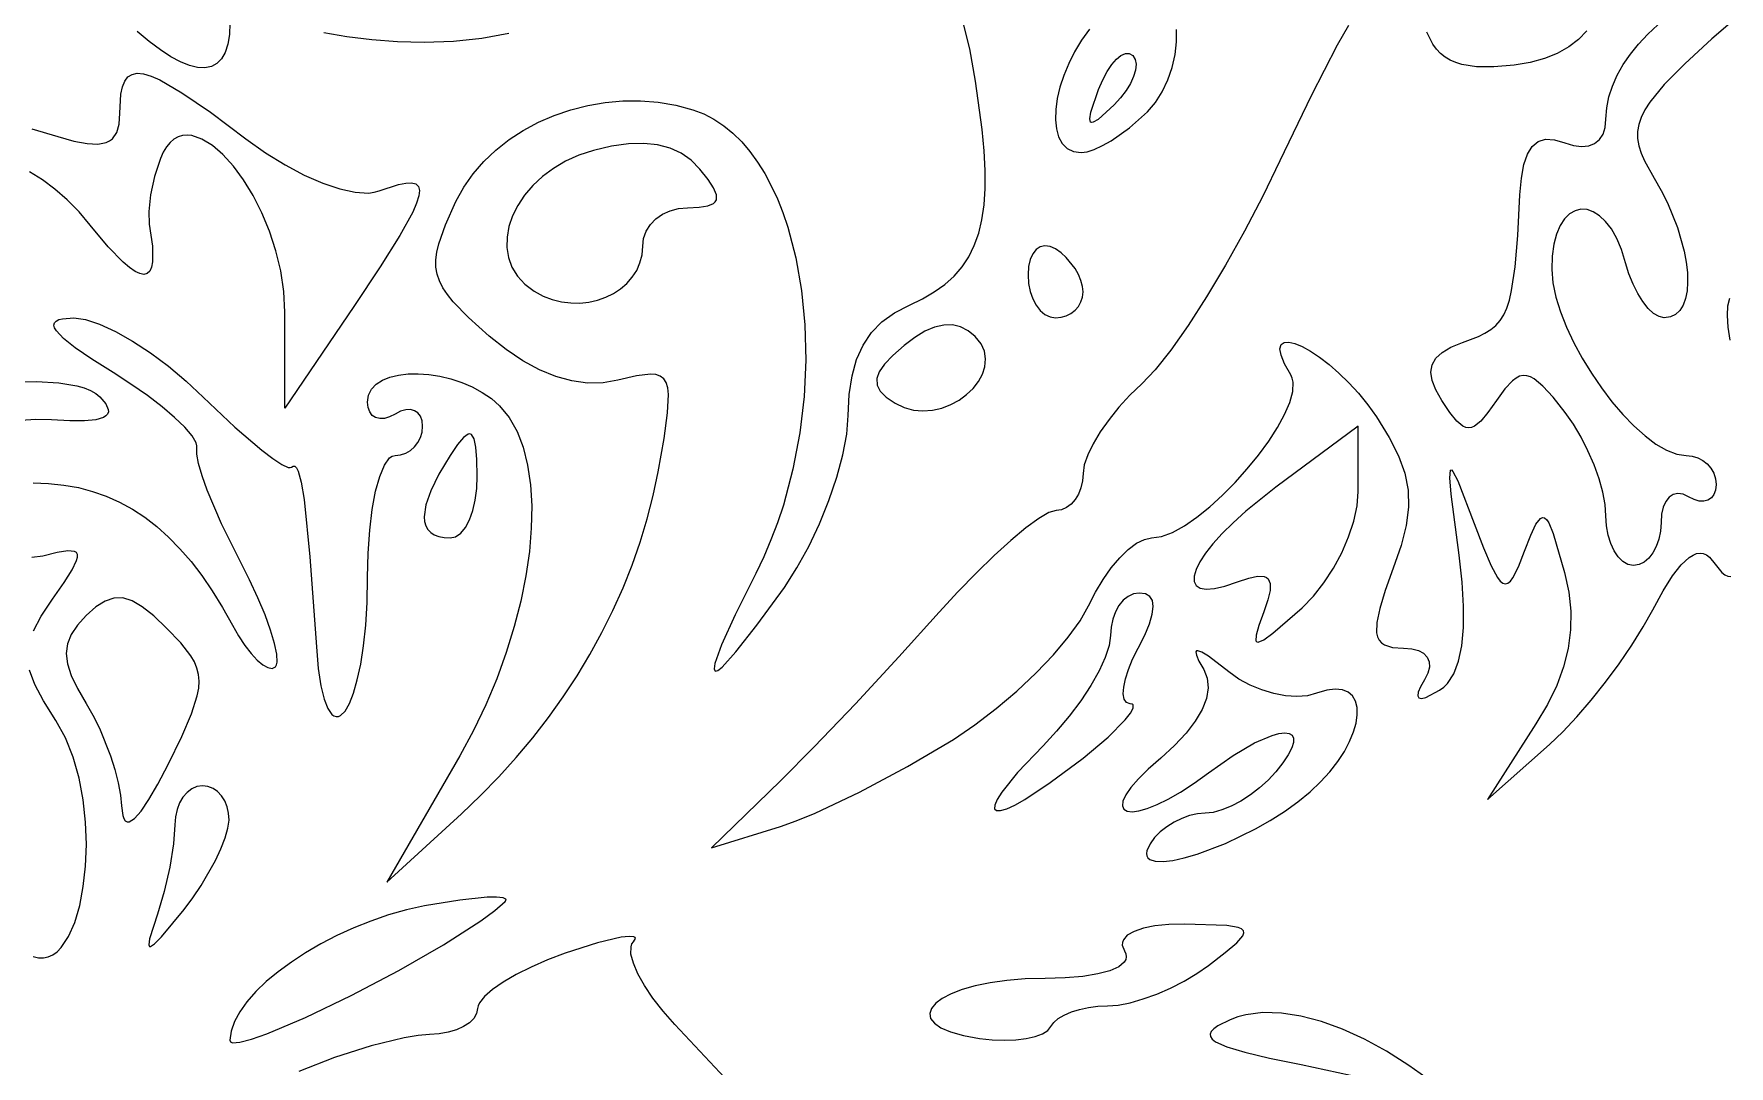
# Model space of a CAD drawing. Header units: millimetres. Extents: x -3.08 to 4.09, y 0 to 4.57.
# Drawn here: x -0.479 to 0.205, y 2.976 to 3.392 of the extents above; entities that cross this region are included whole.
import ezdxf

# ---------------------------------------------------------------- set-up
doc = ezdxf.new("R2010")
doc.units = ezdxf.units.MM

msp = doc.modelspace()

# ---------------------------------------------------------------- linework, layer by layer
at = {"flags": 128}
for points in [[(0.212269, 3.402376), (0.198212, 3.39034), (0.187277, 3.38026), (0.17899, 3.371911), (0.173174, 3.364864), (0.171137, 3.361695), (0.169651, 3.358691), (0.168693, 3.355797), (0.168243, 3.352961), (0.168276, 3.350129), (0.168772, 3.347246), (0.169708, 3.34426), (0.171062, 3.341117), (0.174934, 3.334146), (0.177791, 3.329166), (0.180317, 3.324151), (0.184365, 3.314212), (0.187048, 3.304722), (0.187869, 3.300268), (0.188338, 3.296074), (0.188452, 3.29219), (0.188208, 3.288663), (0.1876, 3.285544), (0.186627, 3.282882), (0.185284, 3.280726), (0.183569, 3.279124), (0.181476, 3.278128), (0.179003, 3.277784), (0.176912, 3.278238), (0.174732, 3.279538), (0.172527, 3.281593), (0.170363, 3.284312), (0.168301, 3.287604), (0.166408, 3.291378), (0.164745, 3.295543), (0.163378, 3.300007), (0.161734, 3.305303), (0.159808, 3.309846), (0.157654, 3.313641), (0.155325, 3.316694), (0.152878, 3.319008), (0.150365, 3.32059), (0.147842, 3.321444), (0.145363, 3.321576), (0.142981, 3.32099), (0.140752, 3.319692), (0.138731, 3.317687), (0.13697, 3.314979), (0.135525, 3.311575), (0.13445, 3.307478), (0.1338, 3.302694), (0.133628, 3.297229), (0.134091, 3.291884), (0.13528, 3.286163), (0.137122, 3.280163), (0.139547, 3.273985), (0.142482, 3.267728), (0.145855, 3.261493), (0.149594, 3.255378), (0.153626, 3.249484), (0.157881, 3.24391), (0.162285, 3.238756), (0.166767, 3.234121), (0.171255, 3.230106), (0.175677, 3.226809), (0.17996, 3.224331), (0.184032, 3.222771), (0.187823, 3.222229), (0.190253, 3.221988), (0.192522, 3.221299), (0.194578, 3.220209), (0.196373, 3.218767), (0.197856, 3.217022), (0.198977, 3.215022), (0.199686, 3.212815), (0.199934, 3.210451), (0.199707, 3.208228), (0.199057, 3.206425), (0.198029, 3.205064), (0.19667, 3.204163), (0.195024, 3.203742), (0.193137, 3.203822), (0.191055, 3.204422), (0.188823, 3.205562), (0.186591, 3.206588), (0.184508, 3.206862), (0.182621, 3.206425), (0.180975, 3.205323), (0.179616, 3.203596), (0.178588, 3.201289), (0.177938, 3.198444), (0.177712, 3.195104), (0.177485, 3.191624), (0.176835, 3.188378), (0.175807, 3.185437), (0.174448, 3.182871), (0.172802, 3.180752), (0.170915, 3.179151), (0.168832, 3.178138), (0.1666, 3.177784), (0.164368, 3.178195), (0.162286, 3.17937), (0.160399, 3.181228), (0.158753, 3.183687), (0.157394, 3.186664), (0.156366, 3.190077), (0.155716, 3.193844), (0.155489, 3.197882), (0.155154, 3.20236), (0.154191, 3.207388), (0.15267, 3.212796), (0.150656, 3.218413), (0.148218, 3.224067), (0.145423, 3.229589), (0.142338, 3.234806), (0.139031, 3.239548), (0.134144, 3.245714), (0.130052, 3.250225), (0.126559, 3.253114), (0.124976, 3.253961), (0.12347, 3.254416), (0.122016, 3.254483), (0.12059, 3.254167), (0.119168, 3.253471), (0.117724, 3.2524), (0.114677, 3.24915), (0.111253, 3.244451), (0.107806, 3.239588), (0.104901, 3.236115), (0.102367, 3.23403), (0.101185, 3.233509), (0.100031, 3.233335), (0.098884, 3.233508), (0.097721, 3.234028), (0.095265, 3.236109), (0.09249, 3.239579), (0.089225, 3.244437), (0.086773, 3.248734), (0.085281, 3.252532), (0.08477, 3.255886), (0.085257, 3.258845), (0.08676, 3.261463), (0.0893, 3.263791), (0.092893, 3.265881), (0.097559, 3.267784), (0.103984, 3.270272), (0.10664, 3.271587), (0.10896, 3.273043), (0.110974, 3.274711), (0.112708, 3.276664), (0.114191, 3.278971), (0.115449, 3.281705), (0.116511, 3.284935), (0.117405, 3.288734), (0.118795, 3.29832), (0.119842, 3.311031), (0.120767, 3.327437), (0.121339, 3.334134), (0.122334, 3.339602), (0.123782, 3.343873), (0.125712, 3.346982), (0.128151, 3.348963), (0.13113, 3.349847), (0.134678, 3.34967), (0.138823, 3.348465), (0.142418, 3.347376), (0.145657, 3.346981), (0.148503, 3.347258), (0.150916, 3.348187), (0.15286, 3.349746), (0.154295, 3.351914), (0.155184, 3.35467), (0.155489, 3.357993), (0.155791, 3.362482), (0.156676, 3.36694), (0.158109, 3.371353), (0.160058, 3.375705), (0.162489, 3.379984), (0.16537, 3.384175), (0.168667, 3.388264), (0.172348, 3.392236), (0.176378, 3.396077)], [(-0.479566, 3.211118), (-0.473251, 3.210907), (-0.467142, 3.210272), (-0.461233, 3.209207), (-0.455516, 3.207706), (-0.449983, 3.205764), (-0.444627, 3.203375), (-0.439439, 3.200535), (-0.434413, 3.197238), (-0.429541, 3.193477), (-0.424815, 3.189249), (-0.420227, 3.184547), (-0.415769, 3.179366), (-0.411435, 3.1737), (-0.407216, 3.167545), (-0.403105, 3.160894), (-0.399094, 3.153743), (-0.396587, 3.149371), (-0.394031, 3.145509), (-0.391498, 3.142226), (-0.389059, 3.139592), (-0.386787, 3.137674), (-0.384754, 3.136542), (-0.383031, 3.136264), (-0.381691, 3.136909), (-0.381236, 3.13766), (-0.380994, 3.138768), (-0.381124, 3.141966), (-0.382021, 3.146329), (-0.383629, 3.151684), (-0.385887, 3.157855), (-0.388738, 3.164667), (-0.392123, 3.171947), (-0.395983, 3.179521), (-0.403476, 3.194612), (-0.409262, 3.208243), (-0.411337, 3.214042), (-0.41277, 3.218915), (-0.413491, 3.222674), (-0.413427, 3.225132), (-0.413376, 3.22611), (-0.413694, 3.227285), (-0.41537, 3.230163), (-0.418316, 3.23364), (-0.422394, 3.237592), (-0.427465, 3.241893), (-0.43339, 3.246419), (-0.44003, 3.251045), (-0.447247, 3.255646), (-0.455859, 3.261072), (-0.462532, 3.265674), (-0.467289, 3.269484), (-0.470151, 3.272533), (-0.470879, 3.273781), (-0.471142, 3.274851), (-0.470943, 3.275747), (-0.470284, 3.276472), (-0.469168, 3.27703), (-0.467598, 3.277425), (-0.463108, 3.277743), (-0.458377, 3.277095), (-0.452701, 3.27523), (-0.446296, 3.272278), (-0.439375, 3.268369), (-0.432154, 3.263636), (-0.424846, 3.25821), (-0.417667, 3.25222), (-0.41083, 3.245798), (-0.398119, 3.233674), (-0.38716, 3.224297), (-0.382703, 3.220928), (-0.379123, 3.218593), (-0.376566, 3.21741), (-0.375716, 3.217286), (-0.375177, 3.217493), (-0.374486, 3.217933), (-0.373819, 3.217832), (-0.373174, 3.217162), (-0.372548, 3.215898), (-0.371336, 3.211484), (-0.370153, 3.204382), (-0.367763, 3.181282), (-0.36515, 3.144937), (-0.364378, 3.136242), (-0.363322, 3.12923), (-0.362028, 3.123839), (-0.360542, 3.120007), (-0.35891, 3.11767), (-0.358054, 3.117043), (-0.357179, 3.116767), (-0.35629, 3.116834), (-0.355394, 3.117236), (-0.353601, 3.119014), (-0.351847, 3.122038), (-0.350177, 3.126247), (-0.348637, 3.131578), (-0.347275, 3.137968), (-0.346134, 3.145357), (-0.345263, 3.15368), (-0.344706, 3.162875), (-0.344511, 3.172882), (-0.344284, 3.182794), (-0.343634, 3.192041), (-0.342606, 3.200422), (-0.341247, 3.207732), (-0.339601, 3.213771), (-0.337714, 3.218335), (-0.335632, 3.221222), (-0.334531, 3.221973), (-0.3334, 3.222229), (-0.331168, 3.222469), (-0.329085, 3.223157), (-0.327198, 3.224244), (-0.325552, 3.225684), (-0.324193, 3.227426), (-0.323165, 3.229424), (-0.322515, 3.231629), (-0.322288, 3.233993), (-0.322515, 3.236217), (-0.323165, 3.238021), (-0.324193, 3.239384), (-0.325552, 3.240288), (-0.327198, 3.240711), (-0.329085, 3.240633), (-0.331168, 3.240035), (-0.3334, 3.238896), (-0.335632, 3.237756), (-0.337714, 3.237156), (-0.339601, 3.237076), (-0.341247, 3.237496), (-0.342606, 3.238397), (-0.343634, 3.239759), (-0.344284, 3.241561), (-0.344511, 3.243784), (-0.344093, 3.246585), (-0.342895, 3.248987), (-0.341002, 3.250994), (-0.338496, 3.252608), (-0.335461, 3.253831), (-0.331983, 3.254667), (-0.328143, 3.255117), (-0.324026, 3.255184), (-0.319716, 3.25487), (-0.315297, 3.254179), (-0.310852, 3.253111), (-0.306466, 3.251671), (-0.302221, 3.24986), (-0.298202, 3.247681), (-0.294493, 3.245137), (-0.291177, 3.242229), (-0.287327, 3.237542), (-0.284166, 3.231937), (-0.281685, 3.22549), (-0.279876, 3.218282), (-0.278729, 3.21039), (-0.278235, 3.201893), (-0.278386, 3.192871), (-0.279172, 3.183401), (-0.280585, 3.173562), (-0.282615, 3.163434), (-0.285254, 3.153094), (-0.288492, 3.142621), (-0.292321, 3.132095), (-0.296731, 3.121593), (-0.301714, 3.111195), (-0.307261, 3.100979), (-0.336663, 3.050007), (-0.306566, 3.07759), (-0.298867, 3.084915), (-0.291502, 3.092467), (-0.284479, 3.100234), (-0.277803, 3.108205), (-0.271482, 3.116368), (-0.265522, 3.124712), (-0.259929, 3.133226), (-0.25471, 3.141897), (-0.249872, 3.150715), (-0.245422, 3.159669), (-0.241365, 3.168746), (-0.237709, 3.177936), (-0.234459, 3.187226), (-0.231624, 3.196607), (-0.229208, 3.206065), (-0.227219, 3.21559), (-0.224816, 3.229121), (-0.223369, 3.239399), (-0.22303, 3.246779), (-0.223326, 3.249493), (-0.223957, 3.251616), (-0.224943, 3.253192), (-0.226303, 3.254265), (-0.228058, 3.254879), (-0.230225, 3.25508), (-0.235877, 3.254418), (-0.243413, 3.252632), (-0.249445, 3.251561), (-0.255659, 3.251446), (-0.26203, 3.252279), (-0.268533, 3.254052), (-0.275144, 3.256755), (-0.281837, 3.260382), (-0.288588, 3.264922), (-0.295372, 3.270368), (-0.30372, 3.277859), (-0.309933, 3.284224), (-0.312275, 3.287129), (-0.314127, 3.289927), (-0.315502, 3.292674), (-0.316415, 3.295429), (-0.316881, 3.298249), (-0.316912, 3.301193), (-0.316525, 3.304318), (-0.315733, 3.307682), (-0.312992, 3.315359), (-0.308802, 3.324687), (-0.305658, 3.330464), (-0.301891, 3.335874), (-0.297554, 3.340898), (-0.292698, 3.345514), (-0.287377, 3.349703), (-0.281642, 3.353444), (-0.275547, 3.356716), (-0.269144, 3.3595), (-0.262486, 3.361774), (-0.255623, 3.363519), (-0.248611, 3.364715), (-0.2415, 3.36534), (-0.234343, 3.365374), (-0.227192, 3.364797), (-0.220101, 3.363589), (-0.213122, 3.361729), (-0.208783, 3.360069), (-0.204644, 3.357922), (-0.200707, 3.355309), (-0.196975, 3.352252), (-0.193451, 3.348772), (-0.190139, 3.344892), (-0.18704, 3.340633), (-0.184159, 3.336018), (-0.181498, 3.331066), (-0.179059, 3.325801), (-0.176847, 3.320244), (-0.174863, 3.314417), (-0.171594, 3.302039), (-0.169275, 3.28884), (-0.16793, 3.274995), (-0.167582, 3.260677), (-0.168255, 3.246061), (-0.169973, 3.231319), (-0.172759, 3.216626), (-0.176637, 3.202155), (-0.178992, 3.195057), (-0.181629, 3.18808), (-0.184551, 3.181246), (-0.187761, 3.174576), (-0.196049, 3.157866), (-0.201551, 3.145726), (-0.204271, 3.138159), (-0.204588, 3.13609), (-0.20421, 3.135165), (-0.203139, 3.135383), (-0.201373, 3.136745), (-0.195763, 3.142902), (-0.187381, 3.153637), (-0.176233, 3.168951), (-0.171131, 3.176794), (-0.166356, 3.185446), (-0.162012, 3.194622), (-0.158205, 3.204038), (-0.155042, 3.213408), (-0.152627, 3.222447), (-0.151068, 3.230871), (-0.150469, 3.238396), (-0.150032, 3.246861), (-0.148907, 3.254372), (-0.147059, 3.260991), (-0.144453, 3.266781), (-0.141055, 3.271804), (-0.13683, 3.276122), (-0.131744, 3.279799), (-0.125761, 3.282896), (-0.120452, 3.285446), (-0.115683, 3.288222), (-0.111443, 3.291266), (-0.10772, 3.294615), (-0.104502, 3.298311), (-0.101778, 3.302395), (-0.099534, 3.306905), (-0.097761, 3.311882), (-0.096445, 3.317366), (-0.095574, 3.323397), (-0.095138, 3.330016), (-0.095124, 3.337263), (-0.09552, 3.345177), (-0.096315, 3.353799), (-0.099052, 3.373326), (-0.1014, 3.386328), (-0.103868, 3.396486)], [(-0.400066, 3.396673), (-0.400285, 3.392088), (-0.400932, 3.388179), (-0.401995, 3.384946), (-0.403461, 3.382386), (-0.405317, 3.380497), (-0.407551, 3.379277), (-0.410149, 3.378726), (-0.413099, 3.37884), (-0.416388, 3.379618), (-0.420004, 3.381059), (-0.423932, 3.38316), (-0.428162, 3.385919), (-0.432679, 3.389336), (-0.437472, 3.393407)], [(0.051539, 3.395845), (0.046947, 3.387806), (0.0364, 3.367437), (0.023837, 3.341146), (0.01691, 3.32687), (0.009514, 3.312717), (0.001876, 3.299055), (-0.005775, 3.286255), (-0.013209, 3.274686), (-0.020199, 3.264718), (-0.026514, 3.25672), (-0.031927, 3.251062), (-0.03669, 3.246502), (-0.041132, 3.241658), (-0.045156, 3.23668), (-0.048665, 3.231715), (-0.051563, 3.226912), (-0.053754, 3.222418), (-0.055139, 3.218381), (-0.055622, 3.214951), (-0.055843, 3.211948), (-0.056479, 3.209147), (-0.057483, 3.206609), (-0.058811, 3.204396), (-0.060418, 3.202567), (-0.06226, 3.201185), (-0.064292, 3.200312), (-0.066469, 3.200007), (-0.069388, 3.199168), (-0.073547, 3.196765), (-0.078752, 3.192966), (-0.084809, 3.187939), (-0.091526, 3.181853), (-0.098707, 3.174876), (-0.10616, 3.167176), (-0.113691, 3.158923), (-0.13001, 3.140848), (-0.147544, 3.121986), (-0.164189, 3.104572), (-0.177844, 3.09084), (-0.205622, 3.063826), (-0.177844, 3.072423), (-0.171405, 3.074695), (-0.163739, 3.077861), (-0.145867, 3.086304), (-0.126518, 3.096597), (-0.107983, 3.10759)], [(-0.287453, 3.392614), (-0.298356, 3.390569), (-0.309782, 3.389319), (-0.321691, 3.388896), (-0.332352, 3.389168), (-0.342823, 3.389948), (-0.352837, 3.391181), (-0.362129, 3.392812)], [(-0.053039, 3.394246), (-0.056232, 3.389829), (-0.059036, 3.385197), (-0.061436, 3.380438), (-0.063414, 3.375637), (-0.064954, 3.370883), (-0.06604, 3.36626), (-0.066656, 3.361857), (-0.066784, 3.357759), (-0.06641, 3.354054), (-0.065515, 3.350828), (-0.064085, 3.348168), (-0.062102, 3.346161), (-0.05955, 3.344893), (-0.056413, 3.344451), (-0.054007, 3.344787), (-0.051112, 3.345749), (-0.047838, 3.347272), (-0.044295, 3.349286), (-0.036843, 3.354523), (-0.029636, 3.360923)], [(-0.029636, 3.360923), (-0.026438, 3.364668), (-0.023677, 3.369008), (-0.021396, 3.373786), (-0.019641, 3.378847), (-0.018455, 3.384036), (-0.017884, 3.389197), (-0.017971, 3.394174)], [(0.147763, 3.393601), (0.144418, 3.390169), (0.140436, 3.387132), (0.135832, 3.384531), (0.130622, 3.382406), (0.124822, 3.380797), (0.118448, 3.379743), (0.11016, 3.379064), (0.103168, 3.379134), (0.097342, 3.380022), (0.094827, 3.380793), (0.092554, 3.381793), (0.090507, 3.383031), (0.088672, 3.384516), (0.08703, 3.386255), (0.085567, 3.388256), (0.083109, 3.393083)], [(-0.049358, 3.369923), (-0.047705, 3.373799), (-0.045918, 3.377169), (-0.044053, 3.379977), (-0.042169, 3.382168), (-0.04032, 3.383685), (-0.038563, 3.384472), (-0.036955, 3.384473), (-0.035552, 3.383632), (-0.034586, 3.3821), (-0.034227, 3.380131), (-0.034447, 3.377806), (-0.035214, 3.375208), (-0.036497, 3.372417), (-0.038265, 3.369514), (-0.040488, 3.366582), (-0.043136, 3.363701), (-0.049584, 3.357853), (-0.051516, 3.35671), (-0.05217, 3.356596), (-0.052622, 3.356791), (-0.052931, 3.358125), (-0.052472, 3.36074), (-0.049358, 3.369923)], [(-0.480094, 3.354041), (-0.469511, 3.351007), (-0.463065, 3.349139), (-0.457712, 3.348087), (-0.453379, 3.347875), (-0.449995, 3.348531), (-0.448636, 3.349193), (-0.447488, 3.350082), (-0.445786, 3.352554), (-0.444818, 3.355973), (-0.444511, 3.360368), (-0.444061, 3.368069), (-0.443444, 3.371005), (-0.442516, 3.373322), (-0.441239, 3.375011), (-0.439576, 3.376065), (-0.437491, 3.376477), (-0.434946, 3.376239), (-0.431905, 3.375344), (-0.428329, 3.373785), (-0.419427, 3.368641), (-0.407943, 3.360749), (-0.39358, 3.350048), (-0.385712, 3.344433), (-0.37781, 3.33953), (-0.370054, 3.33541), (-0.362624, 3.332142), (-0.355699, 3.329798), (-0.349461, 3.328447), (-0.344088, 3.32816), (-0.341782, 3.328437), (-0.339761, 3.329007), (-0.332021, 3.331587), (-0.329072, 3.332186), (-0.326746, 3.332281), (-0.325051, 3.331839), (-0.323993, 3.330827), (-0.32358, 3.329215), (-0.32382, 3.326968), (-0.324718, 3.324056), (-0.326283, 3.320444), (-0.33144, 3.310995), (-0.339349, 3.298362), (-0.350066, 3.282284), (-0.377844, 3.24134), (-0.377844, 3.280062), (-0.378282, 3.288398), (-0.379532, 3.296694), (-0.381498, 3.304832), (-0.384081, 3.312693), (-0.387187, 3.320158), (-0.390719, 3.327107), (-0.394578, 3.333422), (-0.39867, 3.338984), (-0.402898, 3.343673), (-0.407164, 3.347371), (-0.411372, 3.349957), (-0.415426, 3.351314), (-0.417365, 3.351494), (-0.419229, 3.351322), (-0.421006, 3.350783), (-0.422684, 3.349862), (-0.42425, 3.348545), (-0.425694, 3.346815), (-0.427002, 3.344659), (-0.428163, 3.342062), (-0.430483, 3.334861), (-0.432097, 3.327462), (-0.432863, 3.320734), (-0.432636, 3.315548), (-0.431361, 3.306729), (-0.431296, 3.300416), (-0.431719, 3.298199), (-0.432445, 3.296609), (-0.433474, 3.295645), (-0.434808, 3.295309), (-0.436445, 3.295599), (-0.438386, 3.296515), (-0.440631, 3.298058), (-0.443181, 3.300228), (-0.449194, 3.306447), (-0.456427, 3.315173), (-0.460982, 3.320545), (-0.46576, 3.325401), (-0.470711, 3.329731), (-0.475785, 3.333522), (-0.480934, 3.336761)], [(-0.2334, 3.306743), (-0.233032, 3.309853), (-0.231977, 3.312754), (-0.23031, 3.315384), (-0.228104, 3.317679), (-0.225434, 3.319574), (-0.222372, 3.321006), (-0.218994, 3.321913), (-0.215372, 3.322229), (-0.210656, 3.322394), (-0.20715, 3.322935), (-0.204832, 3.323919), (-0.204111, 3.324597), (-0.203679, 3.325411), (-0.203671, 3.32748), (-0.204784, 3.330192), (-0.206997, 3.333614), (-0.210288, 3.337812), (-0.213818, 3.341399), (-0.217838, 3.344223), (-0.222366, 3.346288), (-0.227422, 3.347597), (-0.233026, 3.348153), (-0.239197, 3.347961), (-0.245954, 3.347022), (-0.253316, 3.34534), (-0.25917, 3.343428), (-0.264573, 3.340987), (-0.269496, 3.338082), (-0.273912, 3.334782), (-0.277792, 3.331151), (-0.28111, 3.327257), (-0.283837, 3.323167), (-0.285945, 3.318946), (-0.287406, 3.314661), (-0.288192, 3.31038), (-0.288276, 3.306168), (-0.287629, 3.302092), (-0.286223, 3.298218), (-0.284032, 3.294614), (-0.281026, 3.291345), (-0.277177, 3.288479), (-0.273614, 3.286575), (-0.269945, 3.285167), (-0.266216, 3.284236), (-0.262474, 3.283762), (-0.258765, 3.283727), (-0.255135, 3.284111), (-0.251631, 3.284895), (-0.248299, 3.286059), (-0.245185, 3.287584), (-0.242337, 3.28945), (-0.239799, 3.291639), (-0.237619, 3.294131), (-0.235842, 3.296907), (-0.234516, 3.299947), (-0.233686, 3.303232), (-0.2334, 3.306743)], [(-0.055622, 3.288229), (-0.055849, 3.29047), (-0.056499, 3.292832), (-0.057526, 3.295244), (-0.058886, 3.297635), (-0.062419, 3.302069), (-0.064501, 3.303969), (-0.066733, 3.305562), (-0.068965, 3.306588), (-0.071047, 3.306862), (-0.072934, 3.306425), (-0.07458, 3.305323), (-0.07594, 3.303596), (-0.076967, 3.301289), (-0.077617, 3.298444), (-0.077844, 3.295104), (-0.077617, 3.291624), (-0.076967, 3.288378), (-0.07594, 3.285437), (-0.07458, 3.282871), (-0.072934, 3.280752), (-0.071047, 3.279151), (-0.068965, 3.278138), (-0.066733, 3.277784), (-0.064501, 3.277997), (-0.062419, 3.278608), (-0.060532, 3.279573), (-0.058886, 3.28085), (-0.057526, 3.282397), (-0.056499, 3.284171), (-0.055849, 3.286129), (-0.055622, 3.288229)], [(0.205632, 3.268733), (0.20484, 3.274022), (0.204534, 3.278711), (0.20473, 3.282647), (0.205445, 3.285681)], [(-0.099136, 3.270173), (-0.102014, 3.272547), (-0.105097, 3.274116), (-0.108384, 3.27488), (-0.111877, 3.274838), (-0.115575, 3.273992), (-0.119477, 3.272339), (-0.123586, 3.269881), (-0.1279, 3.266618), (-0.132447, 3.262622), (-0.135796, 3.259116), (-0.137961, 3.25601), (-0.138957, 3.253212), (-0.138797, 3.250631), (-0.137495, 3.248176), (-0.135066, 3.245758), (-0.131525, 3.243284), (-0.127891, 3.241502), (-0.12411, 3.240482), (-0.120259, 3.24016), (-0.116415, 3.240472), (-0.112657, 3.241353), (-0.109061, 3.242738), (-0.105706, 3.244564), (-0.102669, 3.246765), (-0.100027, 3.249278), (-0.097859, 3.252038), (-0.096242, 3.25498), (-0.095253, 3.25804), (-0.09497, 3.261154), (-0.095472, 3.264257), (-0.096834, 3.267285), (-0.099136, 3.270173)], [(-0.107983, 3.10759), (-0.099272, 3.113485), (-0.090654, 3.120064), (-0.082351, 3.127105), (-0.074589, 3.134389), (-0.06759, 3.141693), (-0.061579, 3.148797), (-0.056778, 3.15548), (-0.053413, 3.161521), (-0.050648, 3.167019), (-0.047555, 3.172149), (-0.044241, 3.176798), (-0.040809, 3.180854), (-0.037364, 3.184204), (-0.034011, 3.186735), (-0.030854, 3.188337), (-0.027997, 3.188896), (-0.024003, 3.189487), (-0.019541, 3.191171), (-0.014725, 3.193815), (-0.009669, 3.197286), (-0.004487, 3.201448), (0.000707, 3.20617), (0.005799, 3.211316), (0.010675, 3.216755), (0.015221, 3.222351), (0.019322, 3.227972), (0.022865, 3.233484), (0.025736, 3.238753), (0.02782, 3.243646), (0.029003, 3.248028), (0.029172, 3.251767), (0.02884, 3.253353), (0.028212, 3.254729), (0.025735, 3.259158), (0.024321, 3.262637), (0.023873, 3.265214), (0.024297, 3.266935), (0.025498, 3.267846), (0.02738, 3.267994), (0.02985, 3.267425), (0.032811, 3.266187), (0.036168, 3.264326), (0.039827, 3.261889), (0.043693, 3.258921), (0.047671, 3.255471), (0.051664, 3.251584), (0.05558, 3.247307), (0.059322, 3.242687), (0.062795, 3.237771), (0.067896, 3.229492), (0.071713, 3.222013), (0.07428, 3.215025), (0.075632, 3.20822), (0.075802, 3.20129), (0.074826, 3.193925), (0.072738, 3.185818), (0.069573, 3.176659), (0.066335, 3.167679), (0.064126, 3.160465), (0.06297, 3.154841), (0.062889, 3.150633), (0.063258, 3.149005), (0.063905, 3.147666), (0.064832, 3.146592), (0.066041, 3.145763), (0.069321, 3.14475), (0.073767, 3.144451), (0.077059, 3.144206), (0.07976, 3.143497), (0.081847, 3.142361), (0.083295, 3.140837), (0.084079, 3.138962), (0.084173, 3.136775), (0.083555, 3.134315), (0.082198, 3.131618), (0.080607, 3.128815), (0.079695, 3.12666), (0.07946, 3.125155), (0.079897, 3.124302), (0.081003, 3.124104), (0.082774, 3.124563), (0.088295, 3.127465), (0.089978, 3.128696), (0.091502, 3.130214), (0.094072, 3.134111), (0.096006, 3.139163), (0.097304, 3.145375), (0.097967, 3.152753), (0.097996, 3.161305), (0.097392, 3.171035), (0.096156, 3.181951), (0.093033, 3.206573), (0.092485, 3.213216), (0.092692, 3.216246), (0.093098, 3.216446), (0.093716, 3.215788), (0.095615, 3.211967), (0.102281, 3.194729), (0.106024, 3.184913), (0.109093, 3.177686), (0.111654, 3.172958), (0.112796, 3.171502), (0.113873, 3.170637), (0.114906, 3.170351), (0.115915, 3.170633), (0.116922, 3.171472), (0.117947, 3.172856), (0.120134, 3.177214), (0.122642, 3.183618), (0.125123, 3.190041), (0.127207, 3.19446), (0.129025, 3.196806), (0.129876, 3.197178), (0.13071, 3.197005), (0.131544, 3.196278), (0.132394, 3.194988), (0.13421, 3.190682), (0.138767, 3.174923), (0.140443, 3.167036), (0.141253, 3.159351), (0.141184, 3.151803), (0.140224, 3.144326), (0.138359, 3.136854), (0.135578, 3.129322), (0.131866, 3.121663), (0.127212, 3.113812), (0.1076, 3.08334), (0.132684, 3.105534), (0.138061, 3.11065), (0.143734, 3.116693), (0.149532, 3.123439), (0.155284, 3.130666), (0.160819, 3.138151), (0.165965, 3.145671), (0.170551, 3.153003), (0.174406, 3.159923), (0.17856, 3.16751), (0.18238, 3.173553), (0.185889, 3.178069), (0.189111, 3.181074), (0.190621, 3.182016), (0.192068, 3.182587), (0.193455, 3.182789), (0.194785, 3.182624), (0.19606, 3.182095), (0.197283, 3.181203), (0.199587, 3.17834), (0.202207, 3.174973), (0.203467, 3.173987), (0.204691, 3.173438), (0.205874, 3.173305)], [(-0.488903, 3.251886), (-0.478124, 3.252064), (-0.469123, 3.25155), (-0.46188, 3.250344), (-0.458911, 3.249481), (-0.456373, 3.248445), (-0.454264, 3.247236), (-0.45258, 3.245854), (-0.450204, 3.243063), (-0.449162, 3.240755), (-0.449148, 3.23978), (-0.449475, 3.238923), (-0.450146, 3.238181), (-0.451163, 3.237555), (-0.454248, 3.236644), (-0.458748, 3.236178), (-0.464685, 3.236149), (-0.47208, 3.236548), (-0.47843, 3.236737), (-0.48455, 3.236364)], [(-0.300247, 3.213896), (-0.300399, 3.220608), (-0.300789, 3.225618), (-0.30147, 3.228965), (-0.302499, 3.230692), (-0.30316, 3.230961), (-0.303929, 3.230841), (-0.305815, 3.229452), (-0.308213, 3.226568), (-0.311177, 3.222229), (-0.315748, 3.214612), (-0.319013, 3.207933), (-0.320972, 3.202215), (-0.321625, 3.197484), (-0.321462, 3.195496), (-0.320972, 3.193762), (-0.320156, 3.192288), (-0.319013, 3.191075), (-0.317544, 3.190126), (-0.315748, 3.189444), (-0.313626, 3.189033), (-0.311177, 3.188896), (-0.308949, 3.189406), (-0.306878, 3.190868), (-0.305008, 3.19318), (-0.303384, 3.196239), (-0.302051, 3.199943), (-0.301054, 3.204189), (-0.300438, 3.208874), (-0.300247, 3.213896)], [(0.055489, 3.207618), (0.055489, 3.233993), (0.022156, 3.209354), (0.010047, 3.199683), (0.004963, 3.195073), (0.00055, 3.190675), (-0.003174, 3.186535), (-0.006188, 3.182699), (-0.008476, 3.179212), (-0.010018, 3.176121), (-0.010795, 3.173472), (-0.01079, 3.171311), (-0.009983, 3.169683), (-0.008356, 3.168635), (-0.00589, 3.168213), (-0.002567, 3.168462), (0.001632, 3.169429), (0.006725, 3.171159), (0.01127, 3.172708), (0.014833, 3.173455), (0.017444, 3.173365), (0.018404, 3.172994), (0.019137, 3.172401), (0.019942, 3.170527), (0.019891, 3.167708), (0.019017, 3.163908), (0.01735, 3.15909), (0.015344, 3.1536), (0.014226, 3.149712), (0.014115, 3.147438), (0.014474, 3.146909), (0.015128, 3.146788), (0.017384, 3.147775), (0.020999, 3.15041), (0.032781, 3.160673), (0.037342, 3.165341), (0.041597, 3.170737), (0.045453, 3.176668), (0.048817, 3.182942), (0.051597, 3.189367), (0.053697, 3.195749), (0.055026, 3.201897), (0.055489, 3.207618)], [(-0.479424, 3.151397), (-0.476225, 3.157311), (-0.471705, 3.164132), (-0.467053, 3.170914), (-0.463805, 3.176096), (-0.461995, 3.17982), (-0.461638, 3.18118), (-0.461653, 3.182229), (-0.462043, 3.182985), (-0.462813, 3.183466), (-0.465506, 3.183675), (-0.469765, 3.182997), (-0.475622, 3.181576), (-0.480078, 3.180976)], [(-0.425636, 3.152548), (-0.430842, 3.157468), (-0.435433, 3.161117), (-0.439551, 3.163518), (-0.443339, 3.164692), (-0.44694, 3.164663), (-0.450497, 3.163453), (-0.454153, 3.161083), (-0.458052, 3.157576), (-0.461599, 3.153655), (-0.464134, 3.149895), (-0.465657, 3.146141), (-0.46617, 3.142241), (-0.465673, 3.138041), (-0.464166, 3.133387), (-0.461648, 3.128126), (-0.458122, 3.122104), (-0.455373, 3.117326), (-0.452781, 3.112094), (-0.448301, 3.100951), (-0.44653, 3.095381), (-0.445151, 3.090037), (-0.444222, 3.085092), (-0.443802, 3.080715), (-0.443338, 3.076875), (-0.442891, 3.075602), (-0.442302, 3.07476), (-0.441574, 3.074345), (-0.440709, 3.074356), (-0.438578, 3.075647), (-0.435926, 3.078619), (-0.432769, 3.083256), (-0.429125, 3.089543), (-0.425011, 3.097465), (-0.4195, 3.108813), (-0.415575, 3.117873), (-0.413242, 3.12515), (-0.412674, 3.128279), (-0.412505, 3.131152), (-0.412738, 3.133834), (-0.413371, 3.136387), (-0.414407, 3.138874), (-0.415845, 3.14136), (-0.419931, 3.146578), (-0.425636, 3.152548)], [(-0.055622, 3.100007), (-0.045525, 3.108459), (-0.038568, 3.11542), (-0.036461, 3.118115), (-0.035374, 3.120167), (-0.035383, 3.121485), (-0.035823, 3.12184), (-0.036566, 3.121979), (-0.038078, 3.122483), (-0.039019, 3.12383), (-0.039401, 3.125928), (-0.039238, 3.128684), (-0.038543, 3.132006), (-0.03733, 3.135803), (-0.035611, 3.139982), (-0.0334, 3.144451), (-0.03075, 3.149729), (-0.028845, 3.154275), (-0.027682, 3.158099), (-0.027262, 3.161208), (-0.027586, 3.163612), (-0.028652, 3.165318), (-0.03046, 3.166336), (-0.033011, 3.166673), (-0.035323, 3.166322), (-0.037479, 3.165317), (-0.039433, 3.163728), (-0.041136, 3.161625), (-0.042542, 3.159079), (-0.043604, 3.156162), (-0.044276, 3.152943), (-0.044511, 3.149493), (-0.045068, 3.145487), (-0.046663, 3.140673), (-0.049186, 3.135235), (-0.052525, 3.129354), (-0.056566, 3.123212), (-0.061198, 3.116993), (-0.06631, 3.110877), (-0.071788, 3.105048), (-0.082042, 3.094233), (-0.088485, 3.086233), (-0.090326, 3.083304), (-0.09127, 3.081097), (-0.091339, 3.079617), (-0.090549, 3.078871), (-0.08892, 3.078864), (-0.086472, 3.079602), (-0.083222, 3.081091), (-0.079191, 3.083337), (-0.068857, 3.090123), (-0.055622, 3.100007)], [(0.036045, 3.086368), (0.040287, 3.090389), (0.044005, 3.094501), (0.047194, 3.09864), (0.049852, 3.102742), (0.051972, 3.106745), (0.053551, 3.110586), (0.054586, 3.114201), (0.055071, 3.117527), (0.055002, 3.120503), (0.054376, 3.123063), (0.053188, 3.125146), (0.051434, 3.126688), (0.049109, 3.127626), (0.046209, 3.127898), (0.042731, 3.127439), (0.03867, 3.126187), (0.034915, 3.125202), (0.030676, 3.124879), (0.026098, 3.125184), (0.021326, 3.12608), (0.016506, 3.127531), (0.011783, 3.129504), (0.007303, 3.131961), (0.003212, 3.134868), (-0.004995, 3.141136), (-0.007624, 3.142756), (-0.009299, 3.143369), (-0.009786, 3.143299), (-0.010043, 3.142978), (-0.009878, 3.141585), (-0.008828, 3.139191), (-0.006913, 3.135798), (-0.005481, 3.132283), (-0.005133, 3.128379), (-0.005841, 3.124145), (-0.007577, 3.119639), (-0.010311, 3.114919), (-0.014015, 3.110044), (-0.018661, 3.105073), (-0.024219, 3.100062), (-0.029295, 3.095613), (-0.033315, 3.091639), (-0.036326, 3.088155), (-0.038375, 3.085176), (-0.039509, 3.082716), (-0.039774, 3.08079), (-0.039217, 3.079412), (-0.037886, 3.078597), (-0.035826, 3.078359), (-0.033086, 3.078714), (-0.029712, 3.079675), (-0.02575, 3.081258), (-0.021248, 3.083476), (-0.016253, 3.086344), (-0.010811, 3.089877), (-0.004969, 3.09409), (0.005017, 3.101104), (0.013644, 3.106133), (0.02065, 3.109174), (0.023462, 3.109948), (0.025771, 3.110224), (0.027542, 3.110001), (0.028744, 3.109279), (0.029344, 3.108059), (0.029308, 3.106338), (0.028605, 3.104117), (0.0272, 3.101396), (0.025061, 3.098174), (0.022156, 3.094451), (0.019077, 3.091103), (0.015627, 3.08798), (0.011922, 3.085149), (0.00808, 3.08268), (0.004216, 3.080641), (0.000449, 3.0791), (-0.003105, 3.078125), (-0.00633, 3.077784), (-0.009428, 3.077533), (-0.012617, 3.076813), (-0.015808, 3.075674), (-0.018908, 3.074168), (-0.021827, 3.072345), (-0.024473, 3.070255), (-0.026754, 3.06795), (-0.02858, 3.065479), (-0.029888, 3.062623), (-0.030045, 3.061478), (-0.029892, 3.060514), (-0.029445, 3.059726), (-0.028719, 3.05911), (-0.026494, 3.05837), (-0.023346, 3.058253), (-0.019399, 3.058718), (-0.014783, 3.059724), (-0.009622, 3.061231), (0.001825, 3.06558), (0.013928, 3.071438), (0.019908, 3.07483), (0.025672, 3.078476), (0.031093, 3.082336), (0.036045, 3.086368)], [(-0.479543, 3.020008), (-0.477409, 3.019432), (-0.475364, 3.019358), (-0.473413, 3.01976), (-0.47156, 3.020612), (-0.469809, 3.021888), (-0.468162, 3.023561), (-0.465202, 3.027997), (-0.462709, 3.033711), (-0.460715, 3.040494), (-0.459252, 3.048139), (-0.45835, 3.056435), (-0.458039, 3.065176), (-0.458352, 3.074151), (-0.459318, 3.083153), (-0.46097, 3.091974), (-0.463337, 3.100403), (-0.466452, 3.108234), (-0.470344, 3.115257), (-0.475271, 3.123116), (-0.47882, 3.129772), (-0.481001, 3.135577)], [(-0.400427, 3.075007), (-0.400583, 3.077797), (-0.401166, 3.080399), (-0.402132, 3.082758), (-0.403438, 3.084816), (-0.405039, 3.086515), (-0.406892, 3.0878), (-0.408953, 3.088612), (-0.411177, 3.088896), (-0.413409, 3.088574), (-0.415492, 3.087651), (-0.417379, 3.086193), (-0.419025, 3.084264), (-0.420384, 3.081928), (-0.421412, 3.079251), (-0.422062, 3.076297), (-0.422288, 3.073132), (-0.422846, 3.065407), (-0.424363, 3.056024), (-0.426607, 3.046167), (-0.429344, 3.037021), (-0.432477, 3.027019), (-0.432788, 3.0246), (-0.432594, 3.024042), (-0.432155, 3.023922), (-0.430498, 3.024998), (-0.427737, 3.027843), (-0.41858, 3.038896), (-0.414997, 3.043643), (-0.41164, 3.04862), (-0.405905, 3.05867), (-0.403675, 3.063447), (-0.401969, 3.06786), (-0.400862, 3.071763), (-0.400427, 3.075007)], [(-0.288955, 3.042118), (-0.288587, 3.042641), (-0.288618, 3.043076), (-0.28981, 3.043684), (-0.292397, 3.043949), (-0.296245, 3.043876), (-0.307188, 3.042749), (-0.321566, 3.040354), (-0.328795, 3.038745), (-0.335997, 3.036704), (-0.343112, 3.03427), (-0.35008, 3.031487), (-0.356839, 3.028396), (-0.363329, 3.02504), (-0.369489, 3.021461), (-0.375259, 3.017699), (-0.380577, 3.013799), (-0.385383, 3.009801), (-0.389617, 3.005747), (-0.393217, 3.00168), (-0.396122, 2.997642), (-0.398273, 2.993674), (-0.399608, 2.989818), (-0.400066, 2.986118), (-0.399798, 2.985461), (-0.399014, 2.985115), (-0.396021, 2.985295), (-0.391335, 2.986533), (-0.385203, 2.988704), (-0.369594, 2.995345), (-0.351172, 3.004222), (-0.331918, 3.014336), (-0.31381, 3.024688), (-0.29883, 3.034281), (-0.29313, 3.038482), (-0.288955, 3.042118)], [(-0.045719, 3.000007), (-0.041424, 3.000339), (-0.036567, 3.001293), (-0.031314, 3.0028), (-0.025834, 3.004795), (-0.020292, 3.00721), (-0.014856, 3.009979), (-0.009692, 3.013036), (-0.004969, 3.016312), (0.001762, 3.021493), (0.006421, 3.02545), (0.00891, 3.028352), (0.009311, 3.029461), (0.009132, 3.030369), (0.008361, 3.031099), (0.006987, 3.031671), (0.002379, 3.032427), (-0.014622, 3.032979), (-0.02101, 3.03284), (-0.026594, 3.032289), (-0.031297, 3.031361), (-0.035044, 3.030088), (-0.037759, 3.028505), (-0.039366, 3.026645), (-0.039731, 3.025622), (-0.03979, 3.024542), (-0.038955, 3.022229), (-0.03839, 3.021017), (-0.038216, 3.019857), (-0.03842, 3.018754), (-0.038995, 3.01771), (-0.04121, 3.015814), (-0.044782, 3.014199), (-0.049626, 3.012894), (-0.055662, 3.011926), (-0.062808, 3.011325), (-0.070983, 3.011118), (-0.078983, 3.010906), (-0.086378, 3.0103), (-0.093115, 3.009349), (-0.099143, 3.008099), (-0.10441, 3.006596), (-0.108866, 3.004889), (-0.112458, 3.003024), (-0.115136, 3.001048), (-0.116847, 2.999009), (-0.117541, 2.996952), (-0.117166, 2.994926), (-0.11567, 2.992977), (-0.113003, 2.991153), (-0.109112, 2.989499), (-0.103947, 2.988065), (-0.097455, 2.986896), (-0.092326, 2.98635), (-0.087395, 2.986169), (-0.082779, 2.986334), (-0.078597, 2.986824), (-0.074969, 2.987622), (-0.072014, 2.988706), (-0.069849, 2.990058), (-0.068594, 2.991659), (-0.067457, 2.993334), (-0.065641, 2.994897), (-0.063239, 2.996315), (-0.060344, 2.997552), (-0.057051, 2.998574), (-0.053453, 2.999347), (-0.049645, 2.999836), (-0.045719, 3.000007)], [(-0.196191, 2.966673), (-0.220455, 2.992493), (-0.225174, 2.997837), (-0.229276, 3.003123), (-0.232692, 3.008212), (-0.235354, 3.012968), (-0.237195, 3.017255), (-0.238147, 3.020934), (-0.23814, 3.023869), (-0.237756, 3.025015), (-0.237108, 3.025923), (-0.236297, 3.027204), (-0.236441, 3.027629), (-0.236933, 3.027913), (-0.238903, 3.028069), (-0.242094, 3.027692), (-0.251682, 3.025417), (-0.264788, 3.021243), (-0.271875, 3.018567), (-0.278486, 3.015675), (-0.284477, 3.012658), (-0.289703, 3.009607), (-0.29402, 3.006615), (-0.297283, 3.003774), (-0.299346, 3.001175), (-0.299883, 2.999995), (-0.300066, 2.998909), (-0.300463, 2.996885), (-0.301601, 2.994978), (-0.303399, 2.993229), (-0.305778, 2.991684), (-0.308659, 2.990384), (-0.311961, 2.989374), (-0.315605, 2.988697), (-0.319511, 2.988396), (-0.324097, 2.988001), (-0.329691, 2.987065), (-0.343035, 2.983816), (-0.357811, 2.979134), (-0.372288, 2.973507)], [(0.085011, 2.969492), (0.075957, 2.97597), (0.066916, 2.981675), (0.057961, 2.986564), (0.049162, 2.990595), (0.040592, 2.993726), (0.032324, 2.995913), (0.02443, 2.997115), (0.016982, 2.997289), (0.010052, 2.996392), (0.006803, 2.995528), (0.003712, 2.994382), (-0.001167, 2.991948), (-0.002788, 2.990806), (-0.003845, 2.989704), (-0.004324, 2.988632), (-0.004212, 2.987582), (-0.003495, 2.986544), (-0.002158, 2.985512), (0.002426, 2.983426), (0.009651, 2.981255), (0.019626, 2.97893), (0.032462, 2.976382), (0.052291, 2.972073)]]:
    msp.add_lwpolyline(points, dxfattribs=at)

doc.saveas('drawing.dxf')
